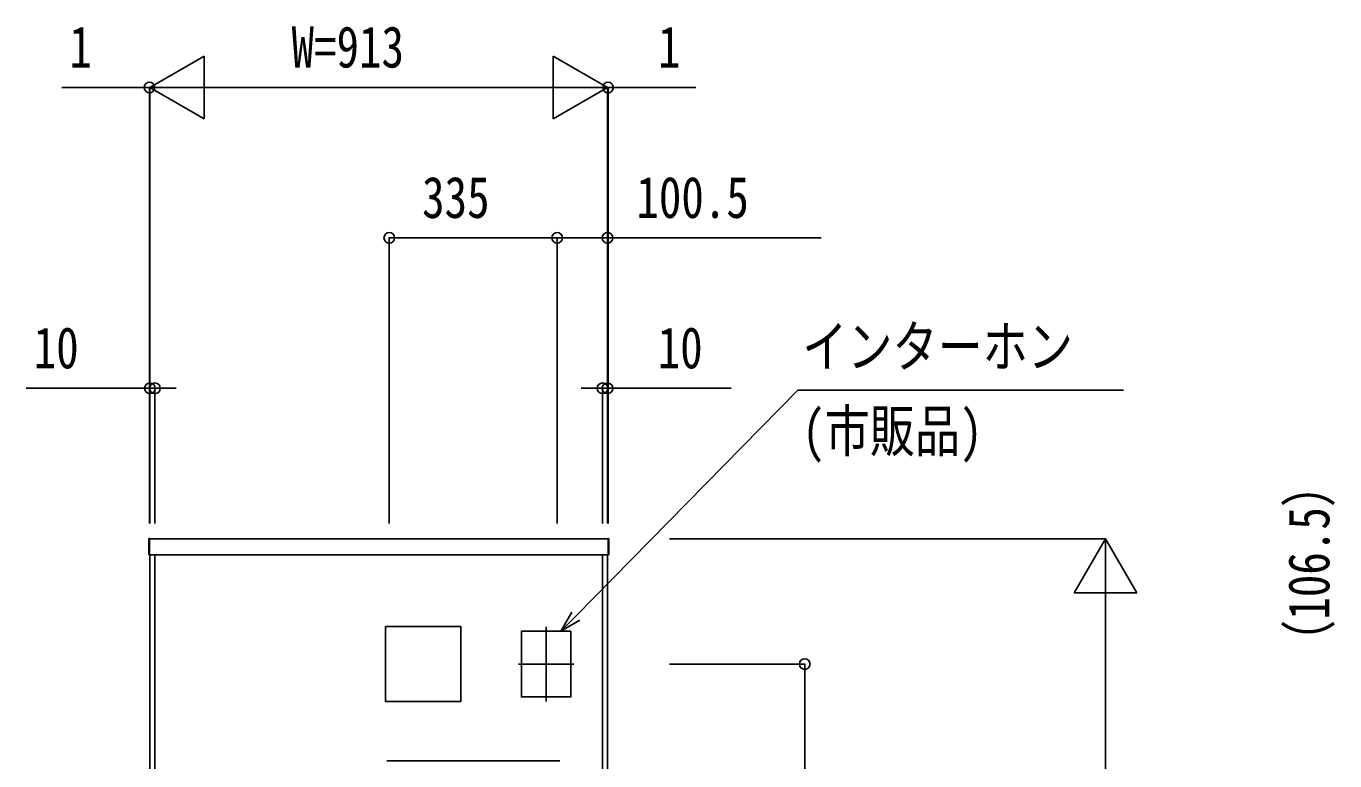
# Model space of a CAD drawing. Units: millimetres, scale not verified. Extents: x -10512 to 10512, y -7425 to 7425.
# Drawn here: x -2016 to 595, y 3142 to 4608 of the extents above; entities that cross this region are included whole.
import ezdxf
from ezdxf.enums import TextEntityAlignment as Align

# ---------------------------------------------------------------- set-up
doc = ezdxf.new("R2010")
doc.units = ezdxf.units.MM
doc.header["$LTSCALE"] = 40
for name, color, linetype in [('0-3_YKK_12', 2, 'Continuous'), ('0-4_YKK_13', 4, 'Continuous'), ('0-5_YKK_A1', 4, 'Continuous'), ('0-6_YKK_D', 6, 'Continuous')]:
    doc.layers.add(name, color=color, linetype=linetype)
doc.styles.add('ＭＳ ゴシック', font='')
doc.styles.get('ＭＳ ゴシック').set_extended_font_data('MS Gothic')

msp = doc.modelspace()

# ---------------------------------------------------------------- linework, layer by layer
at = {"layer": '0-3_YKK_12'}
for p, q in [((-978.45, 3410.02), (-978.45, 3260.98)), ((-1033.65, 3335.5), (-923.25, 3335.5))]:
    msp.add_line(p, q, dxfattribs=at)
at = {"layer": '0-4_YKK_13'}
for p, q in [((-1771.45, 3584.97), (-1771.45, 3554.03)), ((-1769.95, 3554), (-1769.95, 3585)), ((-854.95, 3554), (-854.95, 3585)), ((-853.45, 3584.97), (-853.45, 3554.03)), ((-1770.51, 3553.03), (-1769.95, 3553)), ((-1769.95, 3553), (-1769.95, 3554)), ((-854.95, 3553), (-854.95, 3554)), ((-854.39, 3553.03), (-854.95, 3553)), ((-1296.43, 3142.5), (-951.19, 3142.5))]:
    msp.add_line(p, q, dxfattribs=at)
for points in [[(-1769.95, 3585), (-1769.95, 3586), (-1770.51, 3585.96)], [(-854.95, 3585), (-854.95, 3586), (-854.39, 3585.96)]]:
    msp.add_lwpolyline(points, dxfattribs=at)
for points in [[(-1298.95, 3410.5), (-1148.95, 3410.5), (-1148.95, 3260.5), (-1298.95, 3260.5)], [(-928.95, 3401), (-1027.95, 3401), (-1027.95, 3270), (-928.95, 3270)]]:
    msp.add_lwpolyline(points, close=True, dxfattribs=at)
for centre, start, end in [((-1770.45, 3584.97), 93.5, 180), ((-854.45, 3584.97), 0, 86.5), ((-1770.45, 3554.03), 180, 266.5), ((-854.45, 3554.03), 273.5, 0)]:
    msp.add_arc(centre, 1, start, end, dxfattribs=at)
at = {"layer": '0-5_YKK_A1'}
for p, q in [((-1769.95, 3585.5), (-854.95, 3585.5)), ((-1769.95, 3585.5), (-1769.95, 3553.5)), ((-854.95, 3585.5), (-854.95, 3553.5)), ((-1769.95, 3553.5), (-854.95, 3553.5)), ((-1768.95, 3553.5), (-1768.95, 2122.68)), ((-1758.95, 3553.5), (-1758.95, 2123.29)), ((-865.95, 3553.5), (-865.95, 2123.29)), ((-855.95, 3553.5), (-855.95, 2122.68))]:
    msp.add_line(p, q, dxfattribs=at)
at = {"layer": '0-6_YKK_D'}
for p, q in [((-1768.95, 4485.5), (-1660.7, 4548)), ((-1660.7, 4423), (-1660.7, 4548)), ((-855.95, 4485.5), (-964.2, 4548)), ((-964.2, 4548), (-964.2, 4423)), ((-1769.95, 4485.5), (-1944.95, 4485.5)), ((-1769.95, 3615.5), (-1769.95, 4486.5)), ((-1768.95, 4485.5), (-1769.95, 4485.5)), ((-1768.95, 3615.5), (-1768.95, 4486.5)), ((-1768.95, 3615.5), (-1768.95, 4486.5)), ((-1768.95, 4485.5), (-1726.45, 4485.5)), ((-1768.95, 4485.5), (-1660.7, 4423)), ((-1768.95, 4485.5), (-1552.44, 4485.5)), ((-980.95, 4485.5), (-1643.95, 4485.5)), ((-855.95, 4485.5), (-1072.46, 4485.5)), ((-855.95, 4485.5), (-964.2, 4423)), ((-855.95, 4485.5), (-898.45, 4485.5)), ((-855.95, 3615.5), (-855.95, 4486.5)), ((-855.95, 3615.5), (-855.95, 4486.5)), ((-855.95, 4485.5), (-854.95, 4485.5)), ((-854.95, 3615.5), (-854.95, 4486.5)), ((-854.95, 4485.5), (-679.95, 4485.5)), ((-1291.45, 3615.5), (-1291.45, 4186.5)), ((-1291.45, 4185.5), (-956.45, 4185.5)), ((-956.45, 3944.36), (-956.45, 4186.5)), ((-956.45, 3615.5), (-956.45, 4186.5)), ((-855.95, 3944.36), (-855.95, 4186.5)), ((-1768.95, 3885.5), (-2015.95, 3885.5)), ((-1768.95, 3615.5), (-1768.95, 3886.5)), ((-1758.95, 3885.5), (-1768.95, 3885.5)), ((-1758.95, 3615.5), (-1758.95, 3886.5)), ((-1758.95, 3885.5), (-1716.45, 3885.5)), ((-865.95, 3885.5), (-908.45, 3885.5)), ((-865.95, 3615.5), (-865.95, 3886.5)), ((-865.95, 3885.5), (-855.95, 3885.5)), ((-855.95, 3615.5), (-855.95, 3886.5)), ((-855.95, 3885.5), (-608.95, 3885.5)), ((-732.45, 3585.5), (138.55, 3585.5)), ((137.55, 3585.5), (75.05, 3477.25)), ((137.55, 3585.5), (200.05, 3477.25)), ((137.55, 3585.5), (137.55, 3368.99)), ((75.05, 3477.25), (200.05, 3477.25)), ((137.55, 3460.5), (137.55, 2210.5)), ((-732.45, 3335.5), (-461.45, 3335.5)), ((-462.45, 3335.5), (-462.45, 2085.5))]:
    msp.add_line(p, q, dxfattribs=at)
for points in [[(-956.45, 4185.5), (-855.95, 4185.5), (-429.45, 4185.5)], [(-948.95, 3401), (-919.15, 3431.3), (-476.49, 3881.5), (173.8, 3881.5)], [(-911.03, 3423.32), (-948.95, 3401), (-927.27, 3439.29)]]:
    msp.add_lwpolyline(points, dxfattribs=at)
for centre in [(-1769.95, 4485.5), (-854.95, 4485.5), (-1291.45, 4185.5), (-956.45, 4185.5), (-956.45, 4185.5), (-855.95, 4185.5), (-1768.95, 3885.5), (-1758.95, 3885.5), (-865.95, 3885.5), (-855.95, 3885.5), (-462.45, 3335.5)]:
    msp.add_circle(centre, 10.62, dxfattribs=at)

# ---------------------------------------------------------------- texts
at = {"layer": '0-6_YKK_D', "style": 'ＭＳ ゴシック', "width": 0.8}
for s, p in [('1', (-1929.95, 4500.5)), ('W=913', (-1486.45, 4500.5)), ('1', (-754.95, 4500.5)), ('335', (-1225.95, 4200.5)), ('100.5', (-798.45, 4200.5)), ('10', (-2000.95, 3900.5)), ('10', (-755.95, 3900.5)), ('インターホン', (-467.44, 3903.1)), ('(市販品)', (-467.44, 3734.35))]:
    msp.add_text(s, height=82.48, dxfattribs=at).set_placement(p, align=Align.BOTTOM_LEFT)
msp.add_text('（106.5）', height=82.48, rotation=90, dxfattribs=at).set_placement((609.15, 3333.96), align=Align.BOTTOM_LEFT)

doc.saveas('drawing.dxf')
